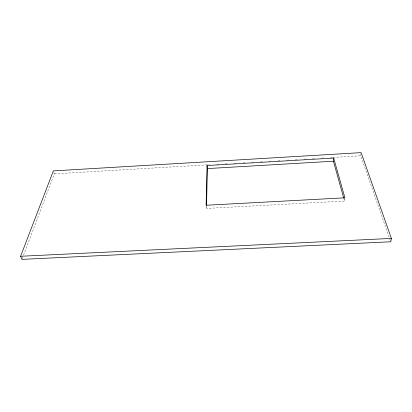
<?xml version="1.0" encoding="UTF-8"?>
<svg xmlns="http://www.w3.org/2000/svg" width="412" height="412" viewBox="0 0 412 412"><rect width="100%" height="100%" fill="white"/><g stroke="black" fill="none" stroke-linecap="round" stroke-linejoin="round"><path stroke-width="0.31" stroke-dasharray="2.06 1.54" d="M344.901 197.812L344.561 201.071L206.469 208.421L206.525 205.851M390.344 240.562L360.721 155.793L361.03 153.264M22.171 258.772L23.304 255.78M23.525 255.183L54.322 173.854L53.344 170.898M54.322 173.854L209.77 164.692M216.836 164.275L218.762 164.161M225.184 163.78L227.754 163.631M234.176 163.25L236.107 163.137M243.173 162.725L245.099 162.606M251.521 162.23L254.091 162.081M260.513 161.7L262.439 161.586M268.866 161.205L271.436 161.056M277.858 160.675L280.428 160.525M286.85 160.15L288.776 160.031M295.203 159.655L297.768 159.506M304.195 159.125L306.121 159.011M312.543 158.63L315.113 158.481M321.535 158.1L323.466 157.987M330.532 157.575L332.458 157.456M333.102 157.42L360.721 155.793M343.876 198.615L344.561 201.071M206.191 205.892L206.469 208.421"/><path stroke-width="0.62" d="M206.541 205.207L207.365 168.585L207.056 165.516L333.684 158.064L344.901 197.812L206.124 205.258L207.056 165.516M343.701 198.002L333.421 161.216L333.684 158.064M391.4 238.419L390.767 241.772L21.944 259.369L20.6 256.269L53.344 170.898L361.108 152.631L391.4 238.419L20.6 256.269M207.365 168.585L333.421 161.216"/></g></svg>
